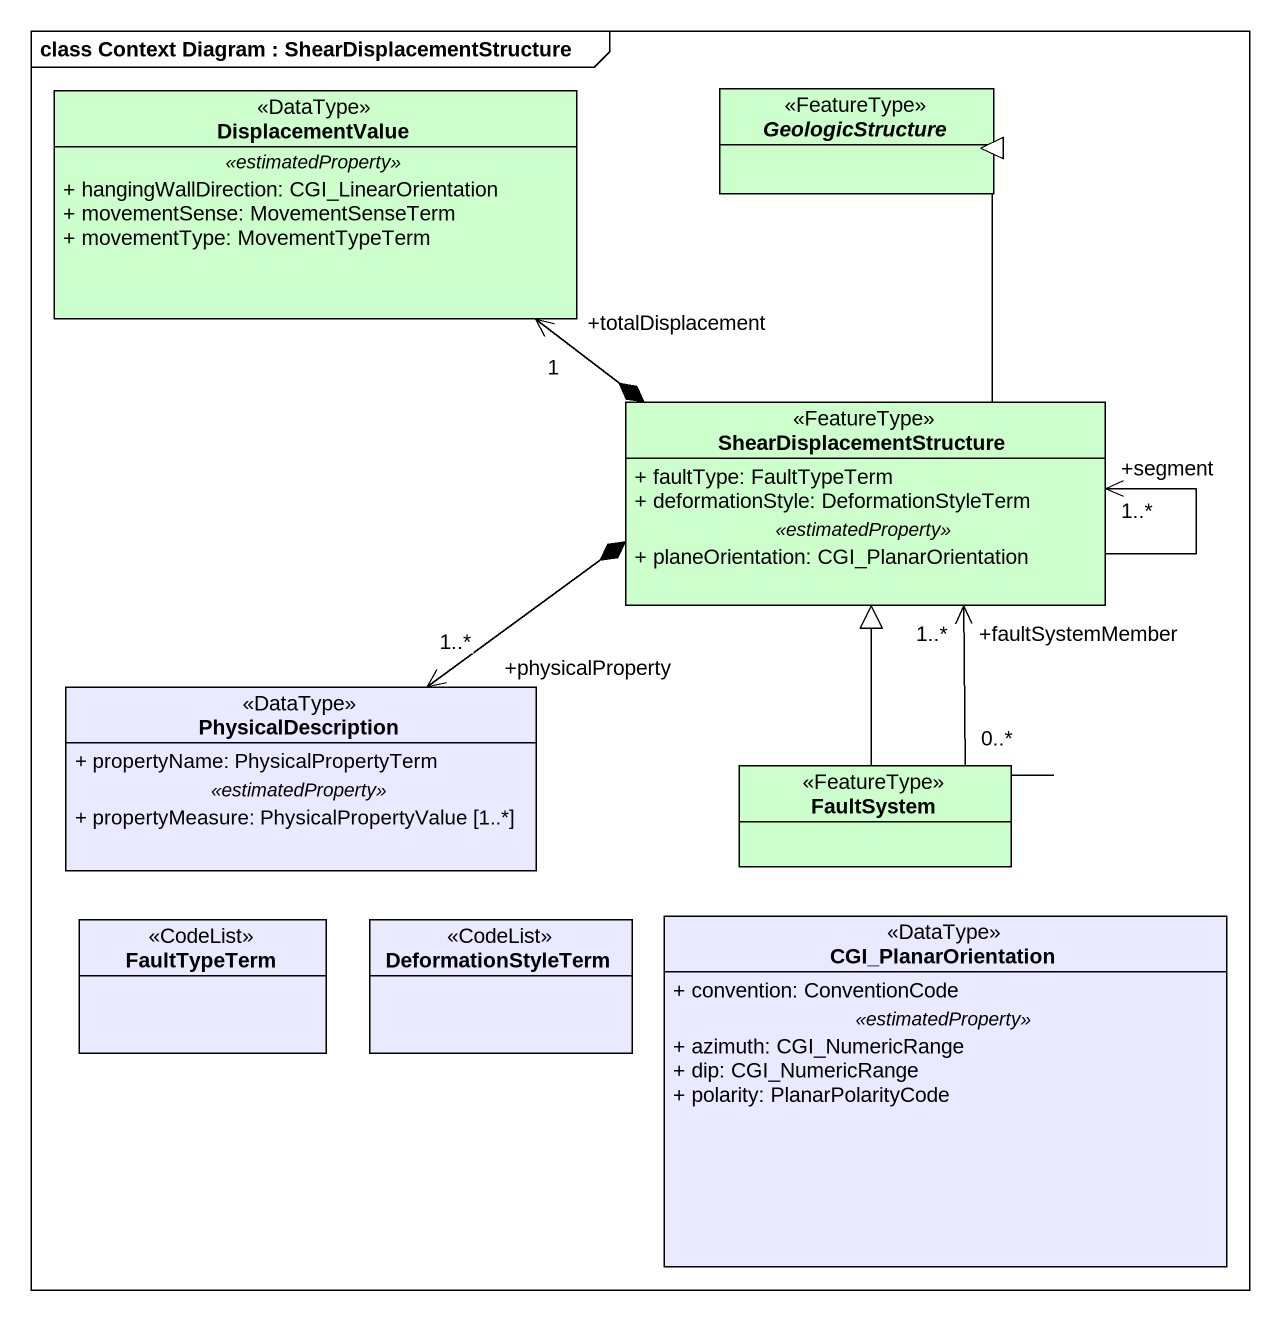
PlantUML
@startuml
mainframe class Context Diagram : ShearDisplacementStructure
hide circle
hide empty members
skinparam classAttributeIconSize 0
class DisplacementValue <<DataType>> #CCFFCC {
  .. <<estimatedProperty>> ..
  + hangingWallDirection: CGI_LinearOrientation
  + movementSense: MovementSenseTerm
  + movementType: MovementTypeTerm
}
abstract class GeologicStructure <<FeatureType>> #CCFFCC
class ShearDisplacementStructure <<FeatureType>> #CCFFCC {
  + faultType: FaultTypeTerm
  + deformationStyle: DeformationStyleTerm
  .. <<estimatedProperty>> ..
  + planeOrientation: CGI_PlanarOrientation
}
class PhysicalDescription <<DataType>> #E9E9FF {
  + propertyName: PhysicalPropertyTerm
  .. <<estimatedProperty>> ..
  + propertyMeasure: PhysicalPropertyValue [1..*]
}
class FaultSystem <<FeatureType>> #CCFFCC
class FaultTypeTerm <<CodeList>> #E9E9FF
class DeformationStyleTerm <<CodeList>> #E9E9FF
class CGI_PlanarOrientation <<DataType>> #E9E9FF {
  + convention: ConventionCode
  .. <<estimatedProperty>> ..
  + azimuth: CGI_NumericRange
  + dip: CGI_NumericRange
  + polarity: PlanarPolarityCode
}
ShearDisplacementStructure *-left-> "+totalDisplacement\n1" DisplacementValue
ShearDisplacementStructure -up-|> GeologicStructure
ShearDisplacementStructure --> "+segment\n1..*" ShearDisplacementStructure
ShearDisplacementStructure *-left-> "+physicalProperty\n1..*" PhysicalDescription
FaultSystem "0..*" -up-> "+faultSystemMember\n1..*" ShearDisplacementStructure
FaultSystem -up-|> ShearDisplacementStructure
@enduml
